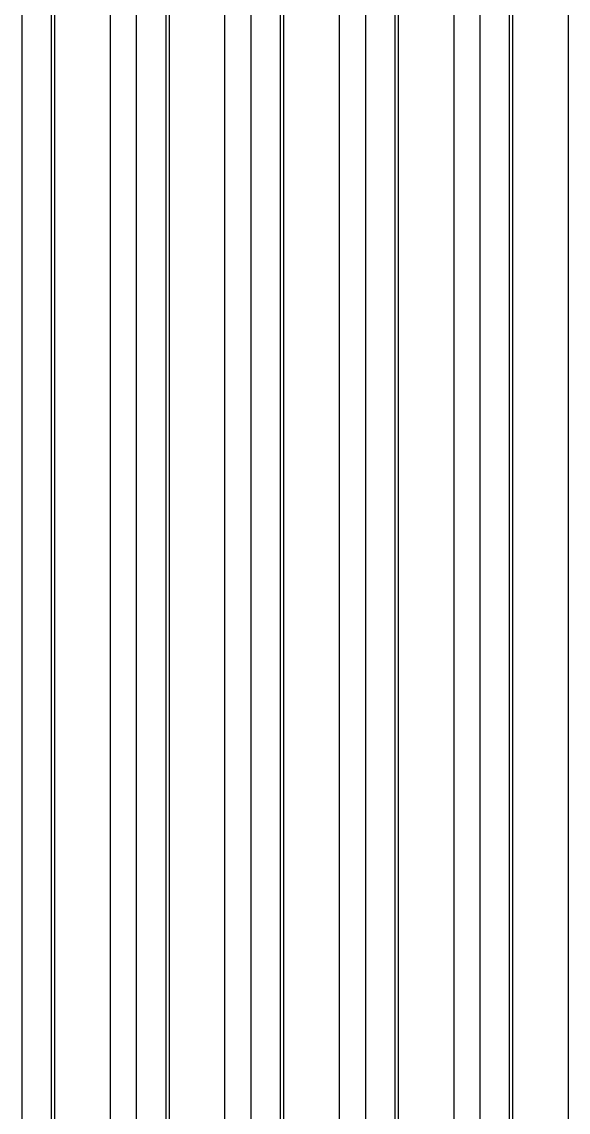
# Model space of a CAD drawing. Header units: metres. Extents: x 9 to 1211, y 9 to 2781.
# Drawn here: x 1044 to 1211, y 345.7 to 679 of the extents above; entities that cross this region are included whole.
import ezdxf

# ---------------------------------------------------------------- set-up
doc = ezdxf.new("R2010")
doc.units = ezdxf.units.M
for name, color, linetype in [('ACIKLIK', 5, 'Continuous'), ('CAM_SABLON', 4, 'Continuous'), ('DIS_KENAR_V91_Z3', 1, 'Continuous'), ('LAMBA_T4_Z4', 3, 'Continuous')]:
    doc.layers.add(name, color=color, linetype=linetype)

msp = doc.modelspace()

# ---------------------------------------------------------------- linework, layer by layer
at = {"layer": 'ACIKLIK'}
for points in [[(1044, 1093.88), (1044, 304.12)], [(1079, 1093.88), (1079, 304.12)], [(1114, 1093.88), (1114, 304.12)], [(1149, 1093.88), (1149, 304.12)], [(1184, 1093.88), (1184, 304.12)]]:
    msp.add_lwpolyline(points, dxfattribs=at)
at = {"layer": 'CAM_SABLON'}
for points in [[(1053, 1093.92), (1053, 304.08)], [(1088, 1093.92), (1088, 304.08)], [(1123, 1093.92), (1123, 304.08)], [(1158, 1093.92), (1158, 304.08)], [(1193, 1093.92), (1193, 304.08)]]:
    msp.add_lwpolyline(points, dxfattribs=at)
at = {"layer": 'DIS_KENAR_V91_Z3'}
for points in [[(1071, 1094), (1071, 304)], [(1106, 1094), (1106, 304)], [(1141, 1094), (1141, 304)], [(1176, 1094), (1176, 304)], [(1211, 1094), (1211, 304)]]:
    msp.add_lwpolyline(points, dxfattribs=at)
at = {"layer": 'LAMBA_T4_Z4'}
for points in [[(1054, 1093.93), (1054, 304.07)], [(1089, 1093.93), (1089, 304.07)], [(1124, 1093.93), (1124, 304.07)], [(1159, 1093.93), (1159, 304.07)], [(1194, 1093.93), (1194, 304.07)]]:
    msp.add_lwpolyline(points, dxfattribs=at)

doc.saveas('drawing.dxf')
